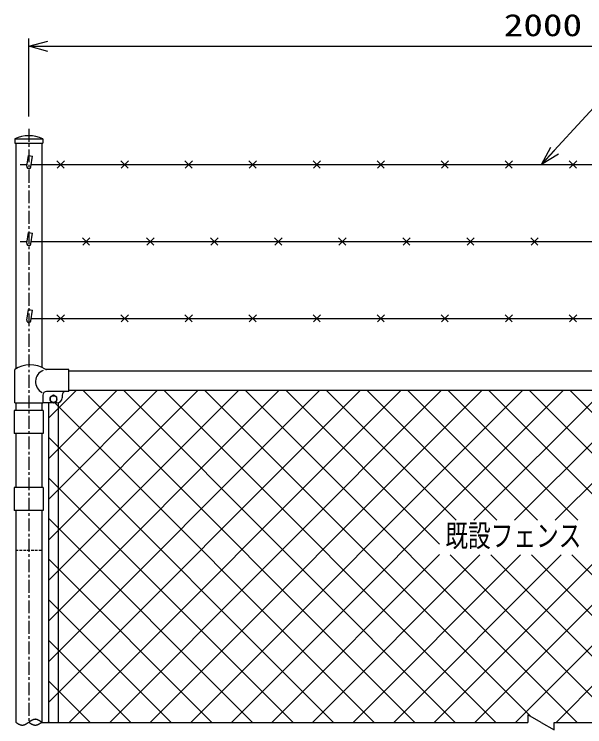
# Model space of a CAD drawing. Units: millimetres, scale not verified. Extents: x -4455 to 4455, y -3150 to 3150.
# Drawn here: x -3194 to -2081, y -2097 to -707 of the extents above; entities that cross this region are included whole.
import ezdxf
from ezdxf.enums import TextEntityAlignment as Align

# ---------------------------------------------------------------- set-up
doc = ezdxf.new("R2010")
doc.units = ezdxf.units.MM
doc.header["$LTSCALE"] = 20
doc.linetypes.add('USER1', pattern=[2, 1.25, -0.25, 0.25, -0.25])
doc.linetypes.add('USER2', pattern=[0.375, 0.25, -0.125])
for name, color, linetype, lineweight in [('0-0_net', 2, 'Continuous', 25), ('0-1_0', 7, 'Continuous', 25), ('0-3_1', 7, 'Continuous', 25), ('0-4_EXTCNT-L', 4, 'Continuous', 25), ('0-5_柱', 7, 'Continuous', 25), ('0-6_center', 2, 'USER1', 25), ('0-7_band', 3, 'Continuous', 25), ('0-8_14', 7, 'Continuous', 25), ('1-0_既設net', 4, 'Continuous', 25)]:
    doc.layers.add(name, color=color, linetype=linetype, lineweight=lineweight)
doc.styles.add('ＭＳ ゴシック', font='')
doc.styles.get('ＭＳ ゴシック').set_extended_font_data('MS Gothic')

# ---------------------------------------------------------------- blocks, each defined once
blk = doc.blocks.new('_Open30')
at = {"layer": '0-1_0', "color": 2}
blk.add_line((0, 0), (-20, 0), dxfattribs=at)
blk.add_lwpolyline([(-20, 5.36), (0, 0), (-20, -5.36)], dxfattribs=at)

msp = doc.modelspace()

# ---------------------------------------------------------------- linework, layer by layer
at = {"layer": '0-0_net'}
for p, q in [((-3161.36, -1000.5), (-1169.48, -1000.5)), ((-3097.26, -1007.5), (-3111.26, -993.5)), ((-3110.6, -1007.5), (-3096.6, -993.5)), ((-2972.25, -1007.5), (-2986.25, -993.5)), ((-2985.59, -1007.5), (-2971.59, -993.5)), ((-2847.25, -1007.5), (-2861.25, -993.5)), ((-2860.59, -1007.5), (-2846.59, -993.5)), ((-2722.24, -1007.5), (-2736.24, -993.5)), ((-2735.59, -1007.5), (-2721.59, -993.5)), ((-2597.24, -1007.5), (-2611.24, -993.5)), ((-2610.58, -1007.5), (-2596.58, -993.5)), ((-2472.23, -1007.5), (-2486.23, -993.5)), ((-2485.58, -1007.5), (-2471.58, -993.5)), ((-2347.23, -1007.5), (-2361.23, -993.5)), ((-2360.57, -1007.5), (-2346.57, -993.5)), ((-2222.22, -1007.5), (-2236.23, -993.5)), ((-2235.57, -1007.5), (-2221.57, -993.5)), ((-2097.22, -1007.5), (-2111.22, -993.5)), ((-2110.56, -1007.5), (-2096.56, -993.5)), ((-3161.36, -1150.5), (-1169.48, -1150.5)), ((-3047.25, -1157.5), (-3061.25, -1143.5)), ((-3060.6, -1157.5), (-3046.6, -1143.5)), ((-2922.25, -1157.5), (-2936.25, -1143.5)), ((-2935.59, -1157.5), (-2921.59, -1143.5)), ((-2797.25, -1157.5), (-2811.25, -1143.5)), ((-2810.59, -1157.5), (-2796.59, -1143.5)), ((-2672.24, -1157.5), (-2686.24, -1143.5)), ((-2685.58, -1157.5), (-2671.58, -1143.5)), ((-2547.24, -1157.5), (-2561.24, -1143.5)), ((-2560.58, -1157.5), (-2546.58, -1143.5)), ((-2422.23, -1157.5), (-2436.23, -1143.5)), ((-2435.58, -1157.5), (-2421.58, -1143.5)), ((-2297.23, -1157.5), (-2311.23, -1143.5)), ((-2310.57, -1157.5), (-2296.57, -1143.5)), ((-2172.22, -1157.5), (-2186.22, -1143.5)), ((-2185.57, -1157.5), (-2171.57, -1143.5)), ((-3161.33, -1300.51), (-1169.48, -1300.51)), ((-3097.26, -1307.51), (-3111.26, -1293.51)), ((-3110.6, -1307.51), (-3096.6, -1293.51)), ((-2972.25, -1307.51), (-2986.25, -1293.51)), ((-2985.59, -1307.51), (-2971.59, -1293.51)), ((-2847.25, -1307.51), (-2861.25, -1293.51)), ((-2860.59, -1307.51), (-2846.59, -1293.51)), ((-2722.24, -1307.51), (-2736.24, -1293.51)), ((-2735.59, -1307.51), (-2721.59, -1293.51)), ((-2597.24, -1307.51), (-2611.24, -1293.51)), ((-2610.58, -1307.51), (-2596.58, -1293.51)), ((-2472.23, -1307.51), (-2486.23, -1293.51)), ((-2485.58, -1307.51), (-2471.58, -1293.51)), ((-2347.23, -1307.51), (-2361.23, -1293.51)), ((-2360.57, -1307.51), (-2346.57, -1293.51)), ((-2222.22, -1307.51), (-2236.23, -1293.51)), ((-2235.57, -1307.51), (-2221.57, -1293.51)), ((-2097.22, -1307.51), (-2111.22, -1293.51)), ((-2110.56, -1307.51), (-2096.56, -1293.51))]:
    msp.add_line(p, q, dxfattribs=at)
at = {"layer": '0-1_0'}
msp.add_lwpolyline([(-1863.11, -889.17), (-2062.88, -889.17), (-2163.7, -998.68)], dxfattribs=at)
at = {"layer": '0-3_1'}
for p, q in [((-3140.67, -958.51), (-3140.67, -1396.22)), ((-3170.05, -1003.75), (-3166.4, -983.07)), ((-3166.4, -983.07), (-3158.52, -984.4)), ((-3162.16, -1005.08), (-3158.52, -984.4)), ((-3182.92, -1000.5), (-3169.48, -1000.5)), ((-3170.05, -1153.75), (-3166.4, -1133.07)), ((-3166.4, -1133.07), (-3158.52, -1134.41)), ((-3162.16, -1155.09), (-3158.52, -1134.41)), ((-3182.92, -1150.5), (-3169.48, -1150.5)), ((-3170.05, -1303.76), (-3166.4, -1283.08)), ((-3166.4, -1283.08), (-3158.52, -1284.41)), ((-3162.16, -1305.09), (-3158.52, -1284.41)), ((-3111.07, -1400.41), (-3133.06, -1400.41)), ((-3088.08, -1402.91), (-1244.07, -1402.91)), ((-3088.08, -1440.91), (-1244.07, -1440.91)), ((-3138.57, -1450.41), (-3138.57, -1465.41)), ((-3118.07, -1450.4), (-3124.57, -1454.16)), ((-3124.57, -1454.16), (-3124.57, -1461.66)), ((-3111.57, -1454.16), (-3118.07, -1450.4)), ((-3111.57, -1461.66), (-3111.57, -1454.16)), ((-3101.07, -1450.41), (-3101.07, -1455.41)), ((-3140.67, -1465.41), (-3140.67, -1480.42)), ((-3111.07, -1465.41), (-3138.57, -1465.41)), ((-3127.57, -1465.41), (-3127.57, -2088.79)), ((-3124.57, -1461.66), (-3118.07, -1465.41)), ((-3118.07, -1465.41), (-3111.57, -1461.66)), ((-3108.57, -1465.41), (-3108.57, -2088.79))]:
    msp.add_line(p, q, dxfattribs=at)
msp.add_circle((-3118.07, -1457.91), 6.5, dxfattribs=at)
for centre, radius, start, end in [((-3166.12, -1004.5), 4, 169.25203, 351.57834), ((-3166.12, -1154.5), 4, 169.25203, 351.57834), ((-3166.12, -1304.51), 4, 169.25203, 351.57834), ((-3129.3, -1424.17), 23.62, 110.71131, 242.59012), ((-3131.57, -1450.41), 7, 90, 180), ((-3094.07, -1450.41), 7, 90, 180), ((-3111.07, -1455.41), 10, 270, 0)]:
    msp.add_arc(centre, radius, start, end, dxfattribs=at)
at = {"layer": '0-4_EXTCNT-L', "color": 1}
msp.add_line((-3166.07, -906.98), (-3166.07, -754.62), dxfattribs=at)
at = {"layer": '0-4_EXTCNT-L', "color": 2}
msp.add_line((-3128.57, -769.62), (-1203.57, -769.62), dxfattribs=at)
at = {"layer": '0-4_EXTCNT-L'}
for p, q in [((-3140.67, -2088.79), (-2191.86, -2088.79)), ((-2140.28, -2088.79), (-1191.47, -2088.79))]:
    msp.add_line(p, q, dxfattribs=at)
for points in [[(-3160.48, -2085.13), (-3160.99, -2085.42), (-3161.5, -2085.73), (-3162.01, -2086.04), (-3162.51, -2086.36), (-3163.02, -2086.7), (-3163.53, -2087.03), (-3164.04, -2087.38), (-3164.55, -2087.73), (-3165.05, -2088.08), (-3165.56, -2088.43), (-3166.07, -2088.79)], [(-3140.67, -2088.79), (-3141.18, -2088.43), (-3141.69, -2088.08), (-3142.19, -2087.73), (-3142.7, -2087.38), (-3143.21, -2087.03), (-3143.72, -2086.7), (-3144.23, -2086.36), (-3144.73, -2086.04), (-3145.24, -2085.73), (-3145.75, -2085.42), (-3146.26, -2085.13), (-3146.77, -2084.85), (-3147.27, -2084.58), (-3147.78, -2084.33), (-3148.29, -2084.09), (-3148.8, -2083.87), (-3149.31, -2083.67), (-3149.81, -2083.49), (-3150.32, -2083.33), (-3150.83, -2083.19), (-3151.34, -2083.08), (-3151.85, -2082.98), (-3152.35, -2082.92), (-3152.86, -2082.87), (-3153.37, -2082.86), (-3153.88, -2082.87), (-3154.39, -2082.92), (-3154.89, -2082.98), (-3155.4, -2083.08), (-3155.91, -2083.19), (-3156.42, -2083.33), (-3156.93, -2083.49), (-3157.43, -2083.67), (-3157.94, -2083.87), (-3158.45, -2084.09), (-3158.96, -2084.33), (-3159.47, -2084.58), (-3159.97, -2084.85), (-3160.48, -2085.13)], [(-2166.07, -2088.79), (-2191.86, -2073.9), (-2191.86, -2088.79)], [(-3185.88, -2092.45), (-3186.39, -2092.16), (-3186.9, -2091.85), (-3187.41, -2091.54), (-3187.92, -2091.21), (-3188.42, -2090.88), (-3188.93, -2090.54), (-3189.44, -2090.2), (-3189.95, -2089.85), (-3190.46, -2089.5), (-3190.96, -2089.14), (-3191.47, -2088.79)], [(-3166.07, -2088.79), (-3166.58, -2089.14), (-3167.09, -2089.5), (-3167.59, -2089.85), (-3168.1, -2090.2), (-3168.61, -2090.54), (-3169.12, -2090.88), (-3169.63, -2091.21), (-3170.13, -2091.54), (-3170.64, -2091.85), (-3171.15, -2092.16), (-3171.66, -2092.45), (-3172.17, -2092.73), (-3172.68, -2093), (-3173.18, -2093.25), (-3173.69, -2093.48), (-3174.2, -2093.7), (-3174.71, -2093.9), (-3175.22, -2094.08), (-3175.72, -2094.25), (-3176.23, -2094.39), (-3176.74, -2094.5), (-3177.25, -2094.59), (-3177.76, -2094.66), (-3178.26, -2094.7), (-3178.77, -2094.72), (-3179.28, -2094.7), (-3179.79, -2094.66), (-3180.3, -2094.59), (-3180.8, -2094.5), (-3181.31, -2094.39), (-3181.82, -2094.25), (-3182.33, -2094.08), (-3182.84, -2093.9), (-3183.34, -2093.7), (-3183.85, -2093.48), (-3184.36, -2093.25), (-3184.87, -2093), (-3185.38, -2092.73), (-3185.88, -2092.45)], [(-3160.48, -2092.45), (-3160.99, -2092.16), (-3161.5, -2091.85), (-3162.01, -2091.54), (-3162.51, -2091.21), (-3163.02, -2090.88), (-3163.53, -2090.54), (-3164.04, -2090.2), (-3164.55, -2089.85), (-3165.05, -2089.5), (-3165.56, -2089.14), (-3166.07, -2088.79)], [(-3140.67, -2088.79), (-3141.18, -2089.14), (-3141.69, -2089.5), (-3142.19, -2089.85), (-3142.7, -2090.2), (-3143.21, -2090.54), (-3143.72, -2090.88), (-3144.23, -2091.21), (-3144.73, -2091.54), (-3145.24, -2091.85), (-3145.75, -2092.16), (-3146.26, -2092.45), (-3146.77, -2092.73), (-3147.27, -2093), (-3147.78, -2093.25), (-3148.29, -2093.48), (-3148.8, -2093.7), (-3149.31, -2093.9), (-3149.81, -2094.08), (-3150.32, -2094.25), (-3150.83, -2094.39), (-3151.34, -2094.5), (-3151.85, -2094.59), (-3152.35, -2094.66), (-3152.86, -2094.7), (-3153.37, -2094.72), (-3153.88, -2094.7), (-3154.39, -2094.66), (-3154.89, -2094.59), (-3155.4, -2094.5), (-3155.91, -2094.39), (-3156.42, -2094.25), (-3156.93, -2094.08), (-3157.43, -2093.9), (-3157.94, -2093.7), (-3158.45, -2093.48), (-3158.96, -2093.25), (-3159.47, -2093), (-3159.97, -2092.73), (-3160.48, -2092.45)], [(-2166.07, -2088.79), (-2140.28, -2103.68), (-2140.28, -2088.79)]]:
    msp.add_lwpolyline(points, dxfattribs=at)
at = {"layer": '0-5_柱'}
for p, q in [((-3193.47, -950.51), (-3193.47, -958.51)), ((-3193.47, -950.51), (-3138.67, -950.51)), ((-3193.47, -958.51), (-3138.67, -958.51)), ((-3191.47, -958.51), (-3191.47, -1399.1)), ((-3138.67, -950.51), (-3138.67, -958.51)), ((-3191.47, -1465.41), (-3191.47, -1480.42)), ((-3191.47, -1525.42), (-3191.47, -1630.42)), ((-3140.67, -1525.42), (-3140.67, -1630.42)), ((-3191.47, -1675.42), (-3191.47, -2087.68)), ((-3140.67, -1675.42), (-3140.67, -2087.68))]:
    msp.add_line(p, q, dxfattribs=at)
at = {"layer": '0-5_柱', "linetype": 'USER2'}
msp.add_line((-3191.47, -1752.92), (-3140.67, -1752.92), dxfattribs=at)
at = {"layer": '0-5_柱'}
msp.add_arc((-3166.07, -1005.97), 61.85, 63.7056, 116.29442, dxfattribs=at)
at = {"layer": '0-6_center'}
msp.add_line((-3166.07, -930.86), (-3166.07, -2088.79), dxfattribs=at)
at = {"layer": '0-7_band'}
for p, q in [((-3137.72, -1480.42), (-3194.42, -1480.42)), ((-3194.42, -1480.42), (-3194.42, -1525.42)), ((-3137.72, -1480.42), (-3137.72, -1525.42)), ((-3137.72, -1525.42), (-3194.42, -1525.42)), ((-3137.72, -1630.42), (-3194.42, -1630.42)), ((-3194.42, -1630.42), (-3194.42, -1675.42)), ((-3137.72, -1630.42), (-3137.72, -1675.42)), ((-3137.72, -1675.42), (-3194.42, -1675.42))]:
    msp.add_line(p, q, dxfattribs=at)
at = {"layer": '0-8_14'}
for p, q in [((-3193.57, -1465.41), (-3193.57, -1400.41)), ((-3088.08, -1400.41), (-3131.6, -1400.41)), ((-3088.08, -1443.41), (-3088.08, -1400.41)), ((-3088.08, -1443.41), (-3131.57, -1443.41)), ((-3193.57, -1465.41), (-3138.57, -1465.41))]:
    msp.add_line(p, q, dxfattribs=at)
for centre, radius, start, end in [((-3163.32, -1446.34), 55, 58.08677, 123.37274), ((-3131.6, -1395.41), 5, 238.08846, 270)]:
    msp.add_arc(centre, radius, start, end, dxfattribs=at)
at = {"layer": '1-0_既設net'}
for p, q in [((-3127.57, -1495.48), (-3073, -1440.91)), ((-3127.57, -1574.68), (-2993.8, -1440.91)), ((-3127.57, -1653.88), (-2914.61, -1440.91)), ((-3127.57, -1733.07), (-2835.41, -1440.91)), ((-3127.57, -1812.27), (-2756.22, -1440.91)), ((-3127.57, -1891.46), (-2677.02, -1440.91)), ((-3127.57, -1970.66), (-2597.82, -1440.91)), ((-3127.57, -2049.86), (-2518.63, -1440.91)), ((-3087.31, -2088.79), (-2439.43, -1440.91)), ((-2412.72, -2088.79), (-3060.6, -1440.91)), ((-3008.11, -2088.79), (-2360.24, -1440.91)), ((-2333.53, -2088.79), (-2981.4, -1440.91)), ((-2928.92, -2088.79), (-2281.04, -1440.91)), ((-2254.33, -2088.79), (-2902.21, -1440.91)), ((-2849.72, -2088.79), (-2201.85, -1440.91)), ((-2187.52, -2076.4), (-2823.01, -1440.91)), ((-2770.53, -2088.79), (-2122.65, -1440.91)), ((-2095.94, -2088.79), (-2743.82, -1440.91)), ((-2364.16, -1741.37), (-2664.62, -1440.91)), ((-2331.76, -1694.57), (-2585.42, -1440.91)), ((-2252.57, -1694.57), (-2506.23, -1440.91)), ((-2173.37, -1694.57), (-2427.03, -1440.91)), ((-2374.55, -2088.79), (-1726.67, -1440.91)), ((-2094.18, -1694.57), (-2347.84, -1440.91)), ((-2297.11, -1694.57), (-2043.45, -1440.91)), ((-2295.35, -2088.79), (-1647.47, -1440.91)), ((-1620.76, -2088.79), (-2268.64, -1440.91)), ((-2217.92, -1694.57), (-1964.26, -1440.91)), ((-2216.15, -2088.79), (-1568.28, -1440.91)), ((-1541.57, -2088.79), (-2189.44, -1440.91)), ((-2138.72, -1694.57), (-1885.06, -1440.91)), ((-2136.96, -2088.79), (-1489.08, -1440.91)), ((-1462.37, -2088.79), (-2110.25, -1440.91)), ((-2491.92, -2088.79), (-3115.3, -1465.41)), ((-2571.12, -2088.79), (-3127.57, -1532.33)), ((-2650.31, -2088.79), (-3127.57, -1611.52)), ((-2729.51, -2088.79), (-3127.57, -1690.72)), ((-2691.33, -2088.79), (-2364.16, -1761.62)), ((-2612.13, -2088.79), (-2285.42, -1762.07)), ((-2532.94, -2088.79), (-2206.22, -1762.07)), ((-2453.74, -2088.79), (-2127.03, -1762.07)), ((-2016.74, -2088.79), (-2343.46, -1762.07)), ((-1937.55, -2088.79), (-2264.26, -1762.07)), ((-1858.35, -2088.79), (-2185.07, -1762.07)), ((-1779.16, -2088.79), (-2105.87, -1762.07)), ((-2808.7, -2088.79), (-3127.57, -1769.92)), ((-2887.9, -2088.79), (-3127.57, -1849.11)), ((-2967.1, -2088.79), (-3127.57, -1928.31)), ((-3046.29, -2088.79), (-3127.57, -2007.5)), ((-3125.49, -2088.79), (-3127.57, -2086.7))]:
    msp.add_line(p, q, dxfattribs=at)

# ---------------------------------------------------------------- block references
at = {"layer": '0-1_0', "xscale": 1.875, "yscale": 1.875, "rotation": 226.66479}
msp.add_blockref('_Open30', (-2165.42, -1000.5), dxfattribs=at)
at = {"layer": '0-4_EXTCNT-L', "xscale": 1.875, "yscale": 1.875, "rotation": 180}
msp.add_blockref('_Open30', (-3166.07, -769.62), dxfattribs=at)

# ---------------------------------------------------------------- texts
at = {"layer": '0-1_0', "color": 3, "style": 'ＭＳ ゴシック', "width": 0.75}
msp.add_text('既設フェンス', height=43.26, dxfattribs=at).set_placement((-2352.91, -1759.15), align=Align.BOTTOM_LEFT)
at = {"layer": '0-4_EXTCNT-L', "color": 3, "style": 'ＭＳ ゴシック', "width": 1.3}
msp.add_text('2000', height=43.26, dxfattribs=at).set_placement((-2238.93, -762.95), align=Align.BOTTOM_LEFT)

doc.saveas('drawing.dxf')
